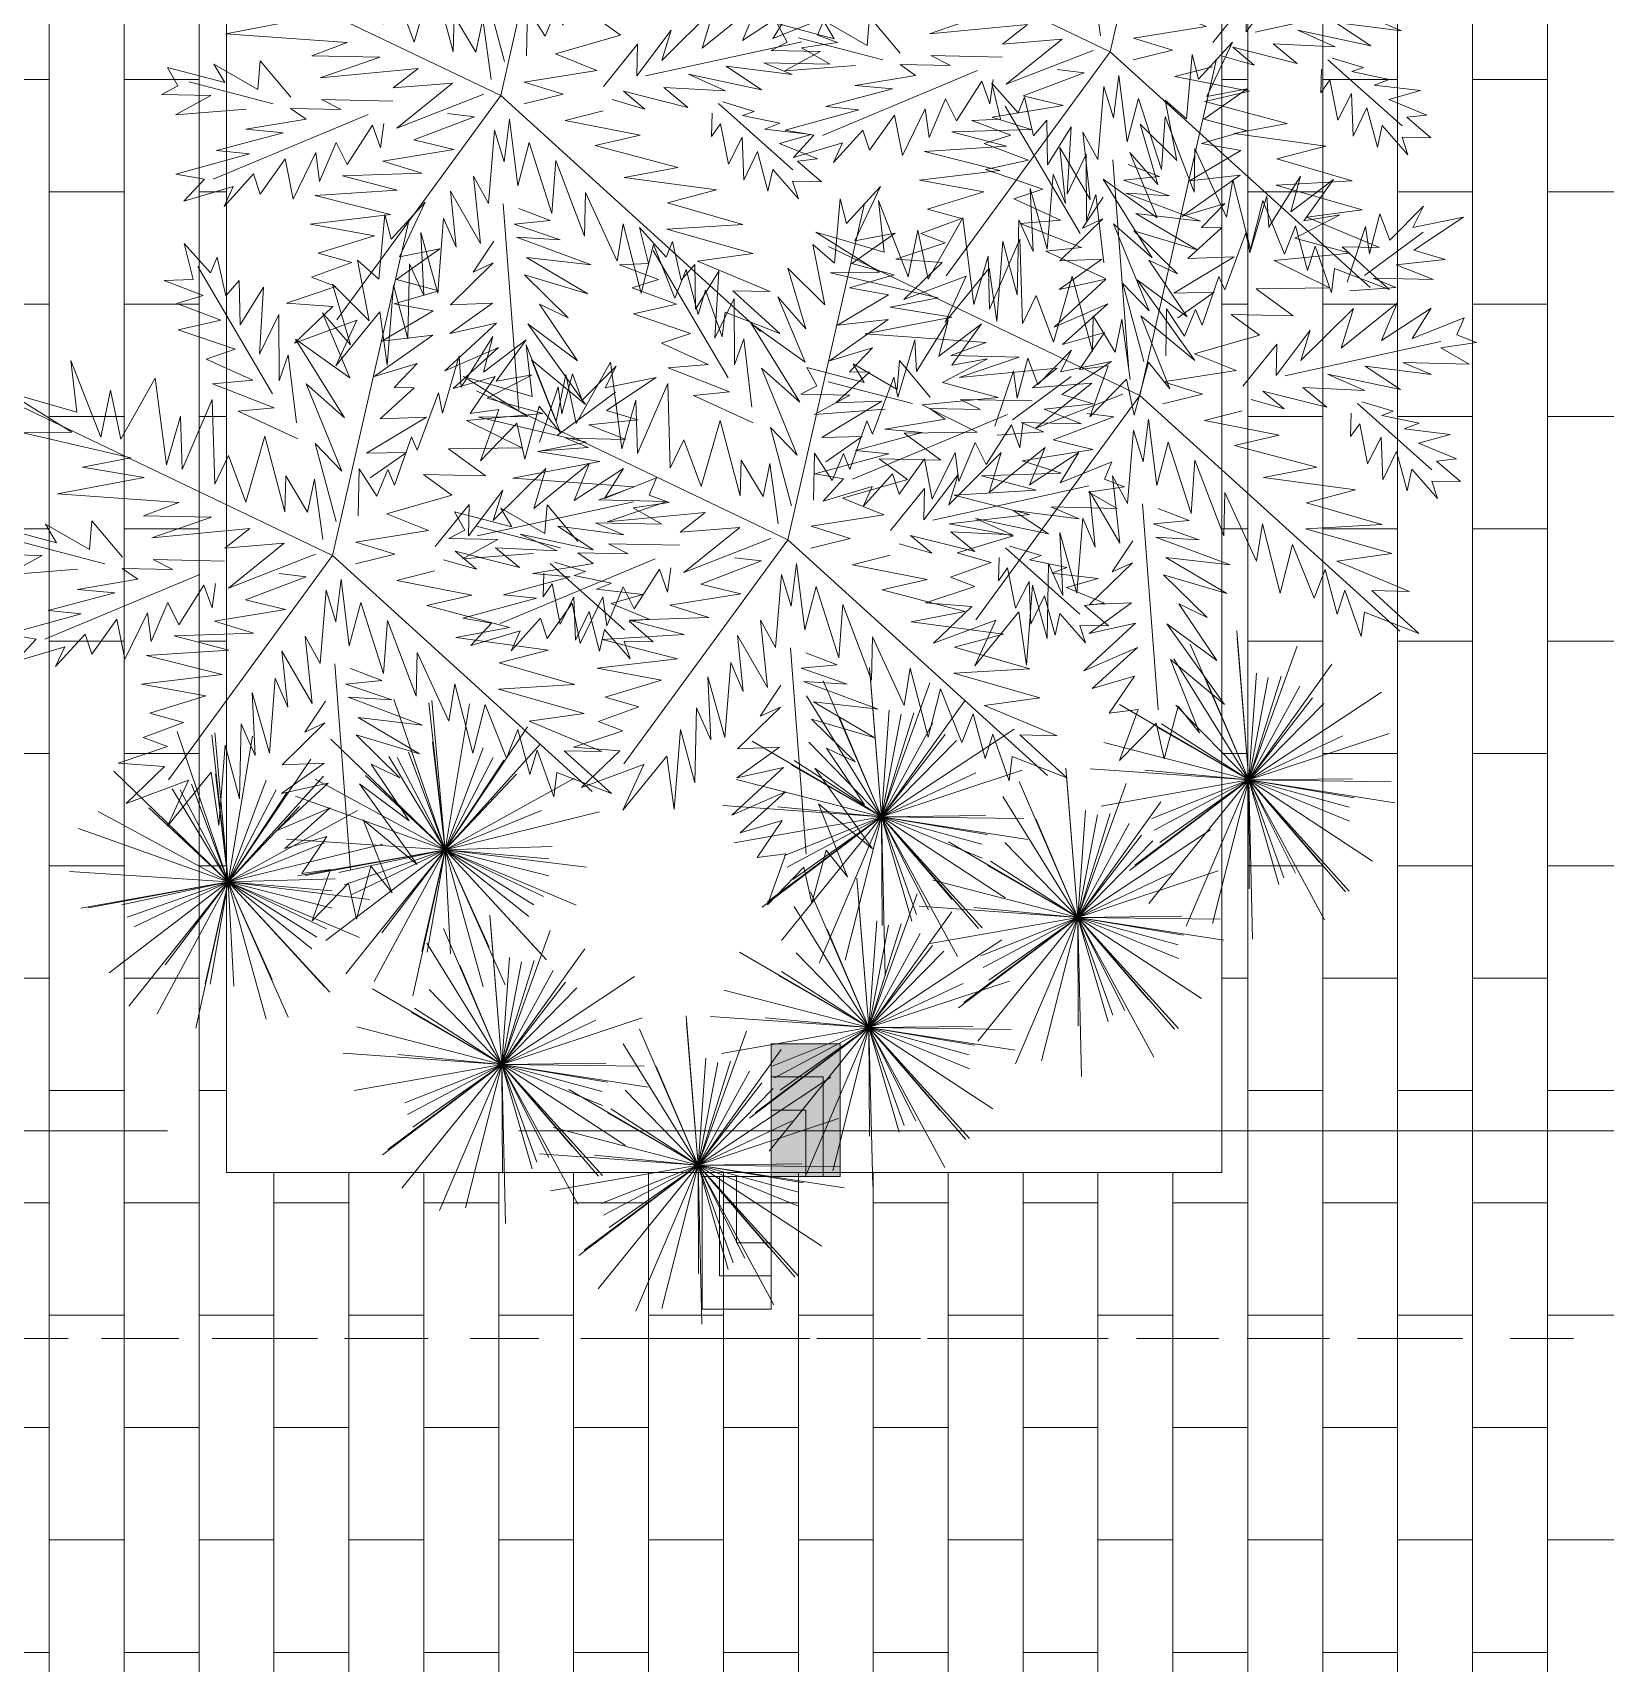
# Model space of a CAD drawing. Header units: metres. Extents: x -8.2 to 55.7, y -13.8 to 30.8.
# Drawn here: x 15.11 to 17.954, y 17.252 to 20.201 of the extents above; entities that cross this region are included whole.
import ezdxf
from ezdxf.enums import TextEntityAlignment as Align

# ---------------------------------------------------------------- set-up
doc = ezdxf.new("R2010")
doc.units = ezdxf.units.M
doc.header["$LTSCALE"] = 0.001
doc.linetypes.add('CENTER', pattern=[50.8, 31.75, -6.35, 6.35, -6.35])
doc.linetypes.add('DIVIDEX2', pattern=[63.5, 25.4, -12.7, 0, -12.7, 0, -12.7])
doc.layers.get('0').update_dxf_attribs({"lineweight": 13, "true_color": 0x000000})
for name, color, linetype, lineweight, true_color in [('JACH-Anotaciones-Cambios deNivelPiso', 7, 'Continuous', 13, 0x000000), ('JACH-Anotaciones-Cambios deNivelPiso @ 0.05', 7, 'Continuous', 13, 0x000000), ('JACH-Anotaciones-Cambios deNivelPiso @ 0.075', 7, 'Continuous', 13, 0x000000), ('JACH-Anotaciones-Cambios deNivelPiso @ 0.1', 7, 'Continuous', 13, 0x000000), ('Jach-Anotaciones-Hatch-Lum50%', 9, 'Continuous', 13, 0x808080), ('JACH-Anotaciones-Lineas-CORTE', 7, 'DIVIDEX2', 18, 0x000000), ('JACH-Anotaciones-Lineas-CORTE @ 0.05', 7, 'DIVIDEX2', 18, 0x000000), ('JACH-Anotaciones-Lineas-CORTE @ 0.075', 7, 'DIVIDEX2', 18, 0x000000), ('JACH-Anotaciones-Lineas-EJES', 7, 'CENTER', 18, 0x666666), ('JACH-Arq-Lineas-Piso', 7, 'Continuous', 13, 0x404040), ('JACH-ArqPaisaje-Vegetación', 9, 'Continuous', 13, 0x808080)]:
    doc.layers.add(name, color=color, linetype=linetype, lineweight=lineweight, true_color=true_color)
doc.styles.add('01c-Arial-JACH(3mm)', font='arial.ttf', dxfattribs={"height": 3})

# ---------------------------------------------------------------- blocks, each defined once
blk = doc.blocks.new('Plantas')
for p, q in [((0.9919, 2.104), (1.0836, 2.3766)), ((0.9919, 2.104), (1.0141, 2.374)), ((0.9919, 2.104), (1.0113, 2.3607)), ((0.9919, 2.104), (0.8208, 2.3352)), ((0.9919, 2.104), (0.8884, 2.3544)), ((0.9919, 2.104), (1.1546, 2.3412)), ((0.9919, 2.104), (0.7941, 2.2891)), ((0.9919, 2.104), (0.9567, 2.2893)), ((0.9919, 2.104), (0.9768, 2.2969)), ((0.9919, 2.104), (1.0013, 2.3003)), ((0.9919, 2.104), (1.1754, 2.2985)), ((0.9919, 2.104), (0.876, 2.2529)), ((0.9919, 2.104), (1.2382, 2.2526)), ((0.9919, 2.104), (0.751, 2.228)), ((0.9919, 2.104), (0.8212, 2.1827)), ((0.9919, 2.104), (0.8247, 2.1915)), ((0.9919, 2.104), (1.1583, 2.2087)), ((0.9919, 2.104), (1.1805, 2.1593)), ((0.9919, 2.104), (0.8072, 2.1426)), ((0.9919, 2.104), (1.1752, 2.1454)), ((0.9919, 2.104), (1.2788, 2.1238)), ((0.9919, 2.104), (0.7278, 2.0614)), ((0.9919, 2.104), (0.7345, 2.1009)), ((0.9919, 2.104), (0.7523, 1.9775)), ((0.9919, 2.104), (0.7642, 1.9838)), ((0.9919, 2.104), (0.801, 2.0722)), ((0.9919, 2.104), (0.8343, 1.9004)), ((0.9919, 2.104), (0.8365, 1.9886)), ((0.9919, 2.104), (0.8545, 1.9746)), ((0.9919, 2.104), (0.8648, 1.9539)), ((0.9919, 2.104), (0.8959, 1.8651)), ((0.9919, 2.104), (0.8982, 1.9346)), ((0.9919, 2.104), (0.9283, 1.9271)), ((0.9919, 2.104), (0.948, 1.9155)), ((0.9919, 2.104), (0.9867, 1.8164)), ((0.9919, 2.104), (1.1796, 2.1229)), ((0.9919, 2.104), (1.0909, 1.9443)), ((0.9919, 2.104), (1.0572, 1.8446)), ((0.9919, 2.104), (1.1213, 1.9601)), ((0.9919, 2.104), (1.1328, 1.8886)), ((0.9919, 2.104), (1.016, 1.9176)), ((0.9919, 2.104), (1.2565, 2.0648)), ((0.9919, 2.104), (1.1308, 1.9774)), ((0.9919, 2.104), (1.2358, 1.994)), ((0.9919, 2.104), (1.1524, 1.9905)), ((0.9919, 2.104), (1.1684, 1.903)), ((0.9919, 2.104), (1.1865, 2.0762)), ((0.9919, 2.104), (1.2589, 2.0584)), ((0.5464, 1.7099), (0.6394, 1.9822)), ((0.5464, 1.7099), (0.5692, 1.9799)), ((0.948, 1.7098), (1.0397, 1.9824)), ((0.948, 1.7098), (0.9702, 1.9798)), ((0.5464, 1.7099), (0.4435, 1.9605)), ((0.5464, 1.7099), (0.4502, 1.9487)), ((0.948, 1.7098), (0.8446, 1.9602)), ((0.948, 1.7098), (0.9674, 1.9665)), ((0.948, 1.7098), (1.1107, 1.947)), ((0.5464, 1.7099), (0.3764, 1.942)), ((0.5464, 1.7099), (0.6789, 1.9463)), ((0.948, 1.7098), (0.777, 1.9411)), ((0.5464, 1.7099), (0.478, 1.8943)), ((0.5464, 1.7099), (0.5023, 1.8984)), ((0.5464, 1.7099), (0.5238, 1.8973)), ((0.5464, 1.7099), (0.7384, 1.9012)), ((0.948, 1.7098), (0.7502, 1.8949)), ((0.948, 1.7098), (0.9128, 1.8952)), ((0.948, 1.7098), (0.933, 1.9027)), ((0.948, 1.7098), (0.9574, 1.9061)), ((0.948, 1.7098), (1.1316, 1.9043)), ((0.5464, 1.7099), (0.3195, 1.8867)), ((0.5464, 1.7099), (0.6118, 1.887)), ((0.948, 1.7098), (0.8321, 1.8587)), ((0.948, 1.7098), (1.1943, 1.8584)), ((0.5464, 1.7099), (0.3125, 1.8398)), ((0.5464, 1.7099), (0.6792, 1.844)), ((0.5464, 1.7099), (0.6852, 1.8367)), ((0.948, 1.7098), (0.7072, 1.8339)), ((0.5464, 1.7099), (0.7108, 1.8027)), ((0.948, 1.7098), (1.1144, 1.8145)), ((0.5464, 1.7099), (0.2667, 1.777)), ((0.5464, 1.7099), (0.7927, 1.785)), ((0.948, 1.7098), (0.7774, 1.7885)), ((0.948, 1.7098), (0.7809, 1.7974)), ((0.5464, 1.7099), (0.3561, 1.7593)), ((0.5464, 1.7099), (0.811, 1.7494)), ((0.948, 1.7098), (0.7633, 1.7484)), ((0.948, 1.7098), (1.1367, 1.7651)), ((0.948, 1.7098), (1.1313, 1.7512)), ((0.5464, 1.7099), (0.738, 1.7375)), ((0.948, 1.7098), (1.235, 1.7296)), ((0.948, 1.7098), (1.1357, 1.7287)), ((0.5464, 1.7099), (0.2669, 1.6419)), ((0.2797, 1.4134), (0.3727, 1.6856)), ((0.2797, 1.4134), (0.3025, 1.6833)), ((0.5464, 1.7099), (0.3057, 1.5856)), ((0.5464, 1.7099), (0.3061, 1.5925)), ((0.5464, 1.7099), (0.3473, 1.5313)), ((0.5464, 1.7099), (0.3499, 1.7055)), ((0.5464, 1.7099), (0.3592, 1.6939)), ((0.5464, 1.7099), (0.3618, 1.6711)), ((0.5464, 1.7099), (0.3693, 1.6245)), ((0.5464, 1.7099), (0.4278, 1.5532)), ((0.5464, 1.7099), (0.4391, 1.4649)), ((0.5464, 1.7099), (0.4524, 1.5472)), ((0.5464, 1.7099), (0.4667, 1.5336)), ((0.5464, 1.7099), (0.4773, 1.462)), ((0.5464, 1.7099), (0.5004, 1.5277)), ((0.5464, 1.7099), (0.7129, 1.6054)), ((0.5464, 1.7099), (0.7998, 1.6644)), ((0.5464, 1.7099), (0.7295, 1.6471)), ((0.5464, 1.7099), (0.7165, 1.6283)), ((0.5464, 1.7099), (0.8131, 1.662)), ((0.5464, 1.7099), (0.5799, 1.525)), ((0.5464, 1.7099), (0.5627, 1.4429)), ((0.5464, 1.7099), (0.6385, 1.4374)), ((0.5464, 1.7099), (0.6606, 1.5607)), ((0.5464, 1.7099), (0.7582, 1.5636)), ((0.5464, 1.7099), (0.7102, 1.5114)), ((0.5464, 1.7099), (0.687, 1.5769)), ((0.5464, 1.7099), (0.6454, 1.5436)), ((0.948, 1.7098), (0.6839, 1.6672)), ((0.948, 1.7098), (0.6906, 1.7067)), ((0.948, 1.7098), (0.7084, 1.5833)), ((0.948, 1.7098), (0.7203, 1.5896)), ((0.948, 1.7098), (0.7571, 1.678)), ((0.948, 1.7098), (0.7905, 1.5062)), ((0.948, 1.7098), (0.7926, 1.5944)), ((0.948, 1.7098), (0.8106, 1.5804)), ((0.948, 1.7098), (0.821, 1.5597)), ((0.948, 1.7098), (0.852, 1.4709)), ((0.948, 1.7098), (0.8543, 1.5404)), ((0.948, 1.7098), (0.8844, 1.5329)), ((0.948, 1.7098), (0.9041, 1.5213)), ((0.948, 1.7098), (0.9428, 1.4222)), ((0.948, 1.7098), (1.2126, 1.6706)), ((0.948, 1.7098), (1.0869, 1.5832)), ((0.948, 1.7098), (1.0471, 1.5501)), ((0.948, 1.7098), (1.1919, 1.5998)), ((0.948, 1.7098), (1.0134, 1.4504)), ((0.948, 1.7098), (1.1085, 1.5963)), ((0.948, 1.7098), (1.0774, 1.5659)), ((0.948, 1.7098), (1.089, 1.4944)), ((0.948, 1.7098), (0.9721, 1.5234)), ((0.948, 1.7098), (1.1245, 1.5088)), ((0.948, 1.7098), (1.1426, 1.682)), ((0.948, 1.7098), (1.215, 1.6642)), ((0.2797, 1.4134), (0.1768, 1.6639)), ((0.2797, 1.4134), (0.1835, 1.6521)), ((0.2797, 1.4134), (0.1097, 1.6454)), ((0.2797, 1.4134), (0.4122, 1.6497)), ((0.2797, 1.4134), (0.2113, 1.5977)), ((0.2797, 1.4134), (0.2356, 1.6018)), ((0.2797, 1.4134), (0.2571, 1.6007)), ((0.2797, 1.4134), (0.4717, 1.6046)), ((0.2797, 1.4134), (0.0528, 1.5901)), ((0.2797, 1.4134), (0.3451, 1.5904)), ((0.2797, 1.4134), (0.0459, 1.5432)), ((0.2797, 1.4134), (0.4125, 1.5474)), ((0.2797, 1.4134), (0.4185, 1.5401)), ((0.2797, 1.4134), (0.4441, 1.5061)), ((0.2797, 1.4134), (0, 1.4804)), ((0.2797, 1.4134), (0.526, 1.4884)), ((0.2797, 1.4134), (0.0894, 1.4627)), ((0.2797, 1.4134), (0.5443, 1.4528)), ((0.2797, 1.4134), (0.4713, 1.4409)), ((0.2797, 1.4134), (0.0002, 1.3453)), ((0.2797, 1.4134), (0.0391, 1.289)), ((0.2797, 1.4134), (0.0394, 1.2959)), ((0.2797, 1.4134), (0.0806, 1.2347)), ((0.2797, 1.4134), (0.0832, 1.4089)), ((0.2797, 1.4134), (0.0925, 1.3973)), ((0.2797, 1.4134), (0.0951, 1.3745)), ((0.2797, 1.4134), (0.1027, 1.3279)), ((0.2797, 1.4134), (0.1611, 1.2566)), ((0.2797, 1.4134), (0.1724, 1.1683)), ((0.2797, 1.4134), (0.1857, 1.2506)), ((0.2797, 1.4134), (0.2, 1.237)), ((0.2797, 1.4134), (0.2107, 1.1654)), ((0.2797, 1.4134), (0.2337, 1.2311)), ((0.2797, 1.4134), (0.5464, 1.3654)), ((0.2797, 1.4134), (0.4628, 1.3505)), ((0.2797, 1.4134), (0.5331, 1.3678)), ((0.2797, 1.4134), (0.4915, 1.267)), ((0.2797, 1.4134), (0.4499, 1.3317)), ((0.2797, 1.4134), (0.4463, 1.3088)), ((0.2797, 1.4134), (0.3787, 1.247)), ((0.2797, 1.4134), (0.4203, 1.2803)), ((0.2797, 1.4134), (0.4435, 1.2148)), ((0.2797, 1.4134), (0.3939, 1.2641)), ((0.2797, 1.4134), (0.3718, 1.1408)), ((0.2797, 1.4134), (0.296, 1.1463)), ((0.2797, 1.4134), (0.3133, 1.2284)), ((0.441, 1.051), (0.338, 1.3016)), ((0.441, 1.051), (0.5339, 1.3232)), ((0.441, 1.051), (0.4637, 1.3209)), ((0.441, 1.051), (0.2709, 1.283)), ((0.441, 1.051), (0.3447, 1.2897)), ((0.441, 1.051), (0.5734, 1.2873)), ((0.441, 1.051), (0.3969, 1.2394)), ((0.441, 1.051), (0.6329, 1.2422)), ((0.441, 1.051), (0.214, 1.2278)), ((0.441, 1.051), (0.3725, 1.2353)), ((0.441, 1.051), (0.4184, 1.2383)), ((0.441, 1.051), (0.5063, 1.228)), ((0.441, 1.051), (0.2071, 1.1808)), ((0.441, 1.051), (0.5737, 1.1851)), ((0.8037, 0.9315), (0.7008, 1.1821)), ((0.8037, 0.9315), (0.8967, 1.2037)), ((0.8037, 0.9315), (0.8265, 1.2015)), ((0.441, 1.051), (0.5797, 1.1777)), ((0.8037, 0.9315), (0.6337, 1.1635)), ((0.8037, 0.9315), (0.7075, 1.1703)), ((0.8037, 0.9315), (0.9362, 1.1678)), ((0.441, 1.051), (0.6053, 1.1437)), ((0.441, 1.051), (0.6872, 1.1261)), ((0.8037, 0.9315), (0.9957, 1.1227)), ((0.441, 1.051), (0.1612, 1.118)), ((0.441, 1.051), (0.2507, 1.1004)), ((0.8037, 0.9315), (0.5768, 1.1083)), ((0.8037, 0.9315), (0.7353, 1.1158)), ((0.8037, 0.9315), (0.7596, 1.12)), ((0.8037, 0.9315), (0.7811, 1.1188)), ((0.8037, 0.9315), (0.8691, 1.1085)), ((0.441, 1.051), (0.7055, 1.0904)), ((0.441, 1.051), (0.6325, 1.0785)), ((0.8037, 0.9315), (0.9365, 1.0656)), ((0.441, 1.051), (0.1615, 0.983)), ((0.441, 1.051), (0.2003, 0.9266)), ((0.441, 1.051), (0.2006, 0.9335)), ((0.441, 1.051), (0.2418, 0.8723)), ((0.441, 1.051), (0.2444, 1.0465)), ((0.441, 1.051), (0.2537, 1.0349)), ((0.441, 1.051), (0.2563, 1.0121)), ((0.441, 1.051), (0.2639, 0.9656)), ((0.441, 1.051), (0.3224, 0.8942)), ((0.441, 1.051), (0.3336, 0.8059)), ((0.441, 1.051), (0.3469, 0.8883)), ((0.441, 1.051), (0.3612, 0.8746)), ((0.441, 1.051), (0.3719, 0.803)), ((0.441, 1.051), (0.3949, 0.8688)), ((0.441, 1.051), (0.6048, 0.8524)), ((0.441, 1.051), (0.5399, 0.8846)), ((0.441, 1.051), (0.5816, 0.918)), ((0.441, 1.051), (0.6528, 0.9047)), ((0.441, 1.051), (0.5552, 0.9017)), ((0.441, 1.051), (0.7076, 1.003)), ((0.441, 1.051), (0.6111, 0.9693)), ((0.441, 1.051), (0.624, 0.9881)), ((0.441, 1.051), (0.6943, 1.0054)), ((0.441, 1.051), (0.533, 0.7784)), ((0.441, 1.051), (0.6075, 0.9465)), ((0.441, 1.051), (0.4573, 0.784)), ((0.441, 1.051), (0.4745, 0.8661)), ((0.8037, 0.9315), (0.5698, 1.0613)), ((0.8037, 0.9315), (0.9425, 1.0583)), ((0.8037, 0.9315), (0.9681, 1.0243)), ((0.8037, 0.9315), (1.05, 1.0066)), ((0.8037, 0.9315), (0.524, 0.9985)), ((0.8037, 0.9315), (0.6134, 0.9809)), ((0.8037, 0.9315), (1.0683, 0.971)), ((0.8037, 0.9315), (0.9953, 0.9591)), ((0.8037, 0.9315), (0.5242, 0.8635)), ((0.8037, 0.9315), (0.563, 0.8071)), ((0.8037, 0.9315), (0.5634, 0.814)), ((0.8037, 0.9315), (0.6046, 0.7529)), ((0.8037, 0.9315), (0.6072, 0.927)), ((0.8037, 0.9315), (0.6165, 0.9155)), ((0.8037, 0.9315), (0.6191, 0.8927)), ((0.8037, 0.9315), (0.6267, 0.8461)), ((0.8037, 0.9315), (0.6851, 0.7747)), ((0.8037, 0.9315), (0.6964, 0.6865)), ((0.8037, 0.9315), (0.7097, 0.7688)), ((0.8037, 0.9315), (0.724, 0.7552)), ((0.8037, 0.9315), (0.7347, 0.6835)), ((0.8037, 0.9315), (0.7577, 0.7493)), ((0.8037, 0.9315), (0.9675, 0.7329)), ((0.8037, 0.9315), (0.9027, 0.7652)), ((0.8037, 0.9315), (0.9443, 0.7985)), ((0.8037, 0.9315), (1.0155, 0.7852)), ((0.8037, 0.9315), (0.9179, 0.7822)), ((0.8037, 0.9315), (1.0704, 0.8836)), ((0.8037, 0.9315), (0.9739, 0.8498)), ((0.8037, 0.9315), (0.9868, 0.8686)), ((0.8037, 0.9315), (1.0571, 0.886)), ((0.8037, 0.9315), (0.8958, 0.659)), ((0.8037, 0.9315), (0.9703, 0.827)), ((0.8037, 0.9315), (0.82, 0.6645)), ((0.8037, 0.9315), (0.8373, 0.7466)), ((0.5371, 0.6349), (0.4341, 0.8855)), ((0.5371, 0.6349), (0.63, 0.9071)), ((0.5371, 0.6349), (0.5598, 0.9049)), ((0.5371, 0.6349), (0.367, 0.8669)), ((0.5371, 0.6349), (0.4408, 0.8737)), ((0.5371, 0.6349), (0.6695, 0.8713)), ((0.5371, 0.6349), (0.729, 0.8261)), ((0.5371, 0.6349), (0.3101, 0.8117)), ((0.5371, 0.6349), (0.4686, 0.8192)), ((0.5371, 0.6349), (0.4929, 0.8234)), ((0.5371, 0.6349), (0.5144, 0.8222)), ((0.5371, 0.6349), (0.6024, 0.8119)), ((0.5371, 0.6349), (0.6698, 0.769)), ((0.5371, 0.6349), (0.3032, 0.7647)), ((0.5371, 0.6349), (0.6758, 0.7617)), ((0.5371, 0.6349), (0.7014, 0.7277)), ((0.5371, 0.6349), (0.7833, 0.71)), ((0.5371, 0.6349), (0.2573, 0.7019)), ((0.5371, 0.6349), (0.3468, 0.6843)), ((0.5371, 0.6349), (0.8016, 0.6744)), ((0.5371, 0.6349), (0.7286, 0.6625)), ((0.5371, 0.6349), (0.2575, 0.5669)), ((0.5371, 0.6349), (0.2964, 0.5105)), ((0.5371, 0.6349), (0.2967, 0.5174)), ((0.5371, 0.6349), (0.3379, 0.4563)), ((0.5371, 0.6349), (0.3405, 0.6304)), ((0.5371, 0.6349), (0.3498, 0.6189)), ((0.5371, 0.6349), (0.3524, 0.5961)), ((0.5371, 0.6349), (0.36, 0.5495)), ((0.5371, 0.6349), (0.4184, 0.4781)), ((0.5371, 0.6349), (0.4297, 0.3899)), ((0.5371, 0.6349), (0.443, 0.4722)), ((0.5371, 0.6349), (0.4573, 0.4586)), ((0.5371, 0.6349), (0.468, 0.3869)), ((0.5371, 0.6349), (0.491, 0.4527)), ((0.5371, 0.6349), (0.7009, 0.4363)), ((0.5371, 0.6349), (0.636, 0.4686)), ((0.5371, 0.6349), (0.6776, 0.5019)), ((0.5371, 0.6349), (0.7489, 0.4886)), ((0.5371, 0.6349), (0.6512, 0.4856)), ((0.5371, 0.6349), (0.8037, 0.587)), ((0.5371, 0.6349), (0.7072, 0.5533)), ((0.5371, 0.6349), (0.7201, 0.572)), ((0.5371, 0.6349), (0.7904, 0.5894)), ((0.5371, 0.6349), (0.6291, 0.3624)), ((0.5371, 0.6349), (0.7036, 0.5304)), ((0.5371, 0.6349), (0.5533, 0.3679)), ((0.5371, 0.6349), (0.5706, 0.45)), ((0.6983, 0.2725), (0.7912, 0.5448)), ((0.6983, 0.2725), (0.721, 0.5425)), ((0.6983, 0.2725), (0.5283, 0.5046)), ((0.6983, 0.2725), (0.5953, 0.5231)), ((0.6983, 0.2725), (0.6021, 0.5113)), ((0.6983, 0.2725), (0.8307, 0.5089)), ((0.6983, 0.2725), (0.4714, 0.4493)), ((0.6983, 0.2725), (0.6298, 0.4568)), ((0.6983, 0.2725), (0.6542, 0.461)), ((0.6983, 0.2725), (0.6757, 0.4599)), ((0.6983, 0.2725), (0.8902, 0.4637)), ((0.6983, 0.2725), (0.7636, 0.4495)), ((0.6983, 0.2725), (0.4644, 0.4023)), ((0.6983, 0.2725), (0.831, 0.4066)), ((0.6983, 0.2725), (0.837, 0.3993)), ((0.6983, 0.2725), (0.8626, 0.3653)), ((0.6983, 0.2725), (0.4185, 0.3395)), ((0.6983, 0.2725), (0.9445, 0.3476)), ((0.6983, 0.2725), (0.508, 0.3219)), ((0.6983, 0.2725), (0.9629, 0.312)), ((0.6983, 0.2725), (0.8899, 0.3001)), ((0.6983, 0.2725), (0.4188, 0.2045)), ((0.6983, 0.2725), (0.4576, 0.1482)), ((0.6983, 0.2725), (0.458, 0.155)), ((0.6983, 0.2725), (0.4992, 0.0939)), ((0.6983, 0.2725), (0.5017, 0.2681)), ((0.6983, 0.2725), (0.511, 0.2565)), ((0.6983, 0.2725), (0.5136, 0.2337)), ((0.6983, 0.2725), (0.5212, 0.1871)), ((0.6983, 0.2725), (0.5797, 0.1157)), ((0.6983, 0.2725), (0.5909, 0.0275)), ((0.6983, 0.2725), (0.6043, 0.1098)), ((0.6983, 0.2725), (0.6185, 0.0962)), ((0.6983, 0.2725), (0.6292, 0.0245)), ((0.6983, 0.2725), (0.6523, 0.0903)), ((0.6983, 0.2725), (0.8621, 0.0739)), ((0.6983, 0.2725), (0.7972, 0.1062)), ((0.6983, 0.2725), (0.8389, 0.1395)), ((0.6983, 0.2725), (0.9101, 0.1262)), ((0.6983, 0.2725), (0.8125, 0.1233)), ((0.6983, 0.2725), (0.7146, 0.0055)), ((0.6983, 0.2725), (0.8684, 0.1909)), ((0.6983, 0.2725), (0.9649, 0.2246)), ((0.6983, 0.2725), (0.8813, 0.2096)), ((0.6983, 0.2725), (0.9516, 0.227)), ((0.6983, 0.2725), (0.7318, 0.0876)), ((0.6983, 0.2725), (0.7903, 0)), ((0.6983, 0.2725), (0.8648, 0.168))]:
    blk.add_line(p, q)
blk = doc.blocks.new('A$C6CAA186E')
at = {"color": 0}
for p, q in [((0.5885, 1.7324), (0.6502, 1.6011)), ((0.6703, 1.6436), (0.5885, 1.7324)), ((0.8121, 0.8804), (0.6272, 1.6911)), ((0.6859, 1.7029), (0.6703, 1.6436)), ((0.6997, 1.5475), (0.6859, 1.7029)), ((0.553, 1.6201), (0.6577, 1.5466)), ((0.6502, 1.6011), (0.553, 1.6201)), ((1.1056, 1.5624), (1.1693, 1.6332)), ((1.1693, 1.6332), (1.148, 1.5465)), ((0.7514, 1.5928), (0.6997, 1.5475)), ((0.7229, 1.4469), (0.7514, 1.5928)), ((0.9561, 1.2709), (1.1368, 1.5778)), ((1.0689, 1.5069), (1.09, 1.6)), ((1.09, 1.6), (1.1056, 1.5624)), ((0.6577, 1.5466), (0.5552, 1.5191)), ((0.8115, 1.5351), (0.7229, 1.4469)), ((0.7684, 1.389), (0.8115, 1.5351)), ((1.0346, 1.4368), (1.0365, 1.5441)), ((1.0365, 1.5441), (1.0689, 1.5069)), ((1.2175, 1.5438), (1.1235, 1.5081)), ((1.148, 1.5465), (1.2175, 1.5438)), ((0.5552, 1.5191), (0.6631, 1.4878)), ((0.9877, 1.3663), (0.9779, 1.5281)), ((0.9779, 1.5281), (1.0346, 1.4368)), ((1.1235, 1.5081), (1.1871, 1.4884)), ((0.6631, 1.4878), (0.5688, 1.471)), ((0.5688, 1.471), (0.6924, 1.3979)), ((0.8362, 1.4662), (0.7684, 1.389)), ((0.7701, 1.3091), (0.8362, 1.4662)), ((0.9407, 1.3022), (0.9415, 1.4621)), ((0.9415, 1.4621), (0.9877, 1.3663)), ((1.1871, 1.4884), (1.0806, 1.4483)), ((1.1842, 1.4252), (1.0464, 1.3781)), ((1.0806, 1.4483), (1.1842, 1.4252)), ((0.3451, 1.401), (0.4167, 1.3015)), ((0.4478, 1.3232), (0.3451, 1.401)), ((0.5012, 1.2865), (0.4249, 1.409)), ((0.4249, 1.409), (0.4478, 1.3232)), ((0.5701, 1.4121), (0.7111, 1.312)), ((0.6924, 1.3979), (0.5701, 1.4121)), ((0.9006, 1.4023), (0.7701, 1.3091)), ((0.7826, 1.2125), (0.9006, 1.4023)), ((1.0464, 1.3781), (1.1163, 1.3543)), ((0.1277, 1.3374), (0.2094, 1.255)), ((0.154, 1.2854), (0.1277, 1.3374)), ((0.5059, 1.3623), (0.5012, 1.2865)), ((0.5467, 1.2243), (0.5059, 1.3623)), ((0.6073, 1.3435), (0.6632, 1.2857)), ((0.7111, 1.312), (0.6073, 1.3435)), ((0.8986, 1.2003), (0.9183, 1.3648)), ((0.9183, 1.3648), (0.9407, 1.3022)), ((1.1163, 1.3543), (1.0038, 1.3035)), ((1.4425, 1.3508), (1.3707, 1.1662)), ((1.4284, 1.2263), (1.4425, 1.3508)), ((0.0314, 1.3101), (0.154, 1.2854)), ((0.151, 1.2306), (0.0314, 1.3101)), ((0.2094, 1.255), (0.2333, 1.3187)), ((0.2333, 1.3187), (0.2585, 1.2224)), ((0.3301, 1.3165), (0.4386, 1.2599)), ((0.4167, 1.3015), (0.3301, 1.3165)), ((1.0038, 1.3035), (1.1007, 1.2951)), ((1.2393, 1.3086), (1.2122, 1.0996)), ((1.3224, 1.1609), (1.2393, 1.3086)), ((0.2701, 1.17), (0.129, 1.2743)), ((0.2585, 1.2224), (0.2676, 1.2878)), ((0.2676, 1.2878), (0.3125, 1.1541)), ((0.4386, 1.2599), (0.3047, 1.2234)), ((0.5562, 1.2729), (0.5467, 1.2243)), ((0.6075, 1.1351), (0.5562, 1.2729)), ((0.6632, 1.2857), (0.6149, 1.2847)), ((0.6149, 1.2847), (0.6964, 1.2107)), ((0.8756, 1.2945), (0.7826, 1.2125)), ((0.7896, 1.0843), (0.8756, 1.2945)), ((1.1007, 1.2951), (0.9526, 1.2372)), ((1.3473, 1.2793), (1.3224, 1.1609)), ((1.3707, 1.1662), (1.3473, 1.2793)), ((1.5936, 1.274), (1.4284, 1.2263)), ((1.4399, 1.1782), (1.5936, 1.274)), ((0.0757, 1.208), (0.151, 1.2306)), ((0.3047, 1.2234), (0.4882, 1.2062)), ((0.8121, 0.8804), (1.5628, 1.2397)), ((1.039, 1.2285), (0.8952, 1.1623)), ((0.9526, 1.2372), (1.039, 1.2285)), ((1.1015, 1.2572), (1.0954, 1.053)), ((1.1746, 1.0883), (1.1015, 1.2572)), ((0.1938, 1.1958), (0.0757, 1.208)), ((0.1041, 1.1602), (0.1938, 1.1958)), ((0.4882, 1.2062), (0.3549, 1.1403)), ((0.5848, 1.2146), (0.7298, 1.1272)), ((0.6964, 1.2107), (0.5848, 1.2146)), ((1.1782, 1.2168), (1.1746, 1.0883)), ((1.2122, 1.0996), (1.1782, 1.2168)), ((0.2492, 1.1633), (0.1041, 1.1602)), ((0.195, 1.1411), (0.2492, 1.1633)), ((0.3067, 1.1329), (0.195, 1.1411)), ((0.6216, 1.167), (0.6075, 1.1351)), ((0.662, 1.05), (0.6216, 1.167)), ((0.8534, 1.1509), (0.7896, 1.0843)), ((0.8027, 0.9625), (0.8534, 1.1509)), ((0.9751, 1.1682), (0.9264, 0.9862)), ((1.0206, 1.0093), (0.9751, 1.1682)), ((1.2981, 1.1162), (1.5578, 1.1765)), ((1.5578, 1.1765), (1.4399, 1.1782)), ((0.1916, 1.1031), (0.2293, 1.0134)), ((0.3265, 0.9945), (0.1916, 1.1031)), ((0.3549, 1.1403), (0.5317, 1.1377)), ((0.5317, 1.1377), (0.4426, 1.0727)), ((0.7298, 1.1272), (0.6329, 1.1294)), ((0.6329, 1.1294), (0.7205, 1.0681)), ((1.0624, 1.1217), (1.0206, 1.0093)), ((1.0954, 1.053), (1.0624, 1.1217)), ((1.4144, 1.0934), (1.2981, 1.1162)), ((0.0303, 1.0681), (0.048, 1.0264)), ((0.1555, 1.0182), (0.0303, 1.0681)), ((0.2293, 1.0134), (0.1098, 1.0909)), ((0.1098, 1.0909), (0.1555, 1.0182)), ((0.2971, 1.0906), (0.3265, 0.9945)), ((0.4239, 0.965), (0.2971, 1.0906)), ((0.4426, 1.0727), (0.592, 1.0759)), ((0.592, 1.0759), (0.5236, 1.026)), ((0.678, 1.0882), (0.662, 1.05)), ((0.7046, 1.0236), (0.678, 1.0882)), ((0.7474, 1.0897), (0.7046, 1.0236)), ((0.7498, 0.9761), (0.7474, 1.0897)), ((0.8552, 1.0647), (0.8352, 0.919)), ((0.8717, 0.9851), (0.8552, 1.0647)), ((0.9245, 1.0725), (0.8717, 0.9851)), ((0.9264, 0.9862), (0.9245, 1.0725)), ((1.2655, 1.0692), (1.4144, 1.0934)), ((1.4747, 1.0295), (1.2655, 1.0692)), ((0.048, 1.0264), (0, 1.0085)), ((0.4836, 0.9284), (0.4013, 1.0382)), ((0.4013, 1.0382), (0.4239, 0.965)), ((0.5236, 1.026), (0.6803, 0.981)), ((1.1826, 1.0085), (1.4747, 1.0295)), ((0, 1.0085), (0.0866, 0.9957)), ((0.0866, 0.9957), (0.0179, 0.9563)), ((0.4626, 0.9279), (0.0862, 1.0104)), ((0.482, 1.0041), (0.4836, 0.9284)), ((0.5641, 0.9027), (0.482, 1.0041)), ((1.2675, 0.9767), (1.1826, 1.0085)), ((0.0179, 0.9563), (0.1778, 0.9597)), ((0.1778, 0.9597), (0.109, 0.9309)), ((0.109, 0.9309), (0.2685, 0.9511)), ((0.2685, 0.9511), (0.1834, 0.8946)), ((0.6803, 0.981), (0.5801, 0.941)), ((1.0114, 0.946), (1.2475, 0.9236)), ((1.0713, 0.8988), (1.0114, 0.946)), ((1.1034, 0.9732), (1.2675, 0.9767)), ((1.2475, 0.9236), (1.1034, 0.9732)), ((1.318, 0.8767), (1.3919, 0.9646)), ((1.3919, 0.9646), (1.3976, 0.8953)), ((1.3976, 0.8953), (1.5036, 0.9565)), ((1.5036, 0.9565), (1.4772, 0.9117)), ((1.4772, 0.9117), (1.6153, 0.9483)), ((1.6153, 0.9483), (1.591, 0.9036)), ((0.1834, 0.8946), (0.3594, 0.932)), ((0.3594, 0.932), (0.2697, 0.8922)), ((0.5801, 0.941), (0.7554, 0.9131)), ((0.7554, 0.9131), (0.6613, 0.8838)), ((0.928, 0.9105), (1.0713, 0.8988)), ((1.0629, 0.8019), (0.928, 0.9105)), ((1.3604, 0.8608), (1.5634, 0.9135)), ((0.8121, 0.8804), (0.1853, 0.3118)), ((0.2697, 0.8922), (0.419, 0.8996)), ((0.419, 0.8996), (0.3611, 0.8521)), ((0.3611, 0.8521), (0.5159, 0.8912)), ((0.5159, 0.8912), (0.4643, 0.848)), ((0.4643, 0.848), (0.5437, 0.8707)), ((0.6613, 0.8838), (0.7565, 0.8605)), ((0.8121, 0.8804), (1.2074, 0.3399)), ((0.8528, 0.8836), (1.0629, 0.8019)), ((1.072, 0.8673), (1.2445, 0.871)), ((1.2445, 0.871), (1.1966, 0.8468)), ((1.6293, 0.8834), (1.5115, 0.8809)), ((1.5115, 0.8809), (1.5967, 0.8343)), ((1.591, 0.9036), (1.6293, 0.8834)), ((0.2872, 0.8611), (0.1076, 0.7015)), ((0.2289, 0.8325), (0.1388, 0.8137)), ((0.2766, 0.865), (0.2013, 0.8424)), ((0.2013, 0.8424), (0.2289, 0.8325)), ((0.3037, 0.7814), (0.3024, 0.8382)), ((0.5654, 0.8438), (0.6563, 0.8205)), ((0.875, 0.8294), (0.9401, 0.8371)), ((1.0214, 0.7736), (0.875, 0.8294)), ((1.1316, 0.8349), (1.5053, 0.6787)), ((1.1966, 0.8468), (1.3186, 0.8494)), ((1.3186, 0.8494), (1.2812, 0.8233)), ((1.5967, 0.8343), (1.4259, 0.8475)), ((0.1749, 0.7997), (0.0637, 0.7868)), ((0.0637, 0.7868), (0.1399, 0.7653)), ((0.1388, 0.8137), (0.1749, 0.7997)), ((0.263, 0.7153), (0.2819, 0.8125)), ((0.2819, 0.8125), (0.3037, 0.7814)), ((0.6563, 0.8205), (0.4761, 0.7851)), ((0.7712, 0.6631), (0.791, 0.8234)), ((0.791, 0.8234), (0.8037, 0.7206)), ((0.8037, 0.7206), (0.8273, 0.7968)), ((0.8273, 0.7968), (0.8416, 0.6204)), ((1.1018, 0.7543), (1.0942, 0.813)), ((1.1216, 0.8094), (1.1018, 0.7543)), ((1.1826, 0.7139), (1.1216, 0.8094)), ((1.2812, 0.8233), (1.427, 0.7991)), ((1.427, 0.7991), (1.3367, 0.7909)), ((1.3367, 0.7909), (1.4975, 0.748)), ((0.1399, 0.7653), (0.0481, 0.7276)), ((0.2259, 0.6767), (0.23, 0.7799)), ((0.23, 0.7799), (0.263, 0.7153)), ((0.584, 0.7601), (0.3852, 0.7074)), ((0.4761, 0.7851), (0.584, 0.7601)), ((0.6885, 0.5961), (0.7437, 0.7677)), ((0.7437, 0.7677), (0.7712, 0.6631)), ((0.9251, 0.7505), (1.0214, 0.7736)), ((1.0961, 0.7226), (0.9251, 0.7505)), ((1.2088, 0.7671), (1.1826, 0.7139)), ((1.2487, 0.6732), (1.2088, 0.7671)), ((1.4975, 0.748), (1.4177, 0.74)), ((0.0966, 0.7223), (0.0387, 0.6727)), ((0.0481, 0.7276), (0.0966, 0.7223)), ((0.1676, 0.6502), (0.1929, 0.7454)), ((0.1929, 0.7454), (0.2259, 0.6767)), ((0.6097, 0.5418), (0.6794, 0.7242)), ((0.6794, 0.7242), (0.6885, 0.5961)), ((1.0021, 0.6932), (1.0961, 0.7226)), ((1.2577, 0.7429), (1.2487, 0.6732)), ((1.3127, 0.6304), (1.2577, 0.7429)), ((1.3317, 0.7276), (1.3127, 0.6304)), ((1.3924, 0.6426), (1.3317, 0.7276)), ((1.4177, 0.74), (1.5955, 0.6912)), ((0.0387, 0.6727), (0.1081, 0.6742)), ((0.0943, 0.6318), (0.1559, 0.7025)), ((0.1081, 0.6742), (0.0943, 0.6318)), ((0.1559, 0.7025), (0.1676, 0.6502)), ((0.5141, 0.6828), (0.2917, 0.6528)), ((0.3852, 0.7074), (0.5141, 0.6828)), ((0.8416, 0.6204), (0.878, 0.6864)), ((0.878, 0.6864), (0.8605, 0.524)), ((1.1937, 0.6868), (1.0021, 0.6932)), ((1.0618, 0.6524), (1.1937, 0.6868)), ((1.4082, 0.6914), (1.3924, 0.6426)), ((1.4793, 0.6129), (1.4082, 0.6914)), ((1.5955, 0.6912), (1.5263, 0.6792)), ((1.5263, 0.6792), (1.5759, 0.6255)), ((0.2917, 0.6528), (0.4102, 0.6217)), ((0.531, 0.4812), (0.6074, 0.6469)), ((0.6074, 0.6469), (0.6097, 0.5418)), ((0.8605, 0.524), (0.9335, 0.6497)), ((0.9335, 0.6497), (0.9196, 0.5147)), ((1.2599, 0.6398), (1.0618, 0.6524)), ((1.0778, 0.5938), (1.2599, 0.6398)), ((1.4573, 0.6609), (1.4793, 0.6129)), ((1.5759, 0.6255), (1.4573, 0.6609)), ((0.4102, 0.6217), (0.2282, 0.5694)), ((0.7682, 0.6083), (0.693, 0.5793)), ((0.8058, 0.6196), (0.768, 0.1222)), ((1.2719, 0.5706), (1.0778, 0.5938)), ((0.4115, 0.5586), (0.2045, 0.4994)), ((0.2282, 0.5694), (0.4115, 0.5586)), ((0.4737, 0.4042), (0.5165, 0.5713)), ((0.5165, 0.5713), (0.531, 0.4812)), ((0.7795, 0.5706), (0.6688, 0.5325)), ((0.693, 0.5793), (0.7795, 0.5706)), ((0.9196, 0.5147), (0.9497, 0.5848)), ((0.9497, 0.5848), (0.964, 0.4041)), ((1.1168, 0.5421), (1.2719, 0.5706)), ((0.3919, 0.3919), (0.4439, 0.5214)), ((0.4439, 0.5214), (0.4737, 0.4042)), ((0.7739, 0.539), (0.5943, 0.472)), ((0.6688, 0.5325), (0.7739, 0.539)), ((0.8788, 0.4549), (0.8288, 0.5296)), ((0.964, 0.4041), (1.0051, 0.5502)), ((1.0051, 0.5502), (0.9978, 0.3985)), ((1.2524, 0.5008), (1.1168, 0.5421)), ((0.3374, 0.4812), (0.1622, 0.4081)), ((0.2045, 0.4994), (0.3374, 0.4812)), ((0.5943, 0.472), (0.7497, 0.49)), ((0.7497, 0.49), (0.6021, 0.4027)), ((0.9331, 0.3761), (0.8299, 0.477)), ((0.8299, 0.477), (0.8788, 0.4549)), ((0.9978, 0.3985), (1.032, 0.475)), ((1.032, 0.475), (1.0358, 0.2941)), ((1.1708, 0.478), (1.2524, 0.5008)), ((1.2683, 0.4422), (1.1708, 0.478)), ((0.3359, 0.3528), (0.3652, 0.4608)), ((0.3652, 0.4608), (0.3919, 0.3919)), ((0.6021, 0.4027), (0.7548, 0.4481)), ((0.7548, 0.4481), (0.6497, 0.3448)), ((1.2099, 0.4199), (1.2683, 0.4422)), ((0.2527, 0.41), (0.1391, 0.3066)), ((0.1622, 0.4081), (0.2527, 0.41)), ((0.2782, 0.299), (0.3179, 0.4114)), ((0.3179, 0.4114), (0.3359, 0.3528)), ((1.0358, 0.2941), (1.0709, 0.4232)), ((1.0709, 0.4232), (1.0856, 0.23)), ((1.3286, 0.3803), (1.2099, 0.4199)), ((0.1391, 0.3066), (0.2706, 0.3578)), ((0.2706, 0.3578), (0.2782, 0.299)), ((0.7184, 0.3778), (0.6266, 0.2412)), ((0.6497, 0.3448), (0.7184, 0.3778)), ((0.832, 0.3803), (0.9331, 0.3761)), ((0.9345, 0.3067), (0.832, 0.3803)), ((1.0856, 0.23), (1.1039, 0.3587)), ((1.1039, 0.3587), (1.2098, 0.2284)), ((1.2172, 0.3717), (1.3286, 0.3803)), ((1.3096, 0.2831), (1.2172, 0.3717)), ((0.7468, 0.33), (0.6078, 0.1356)), ((0.6266, 0.2412), (0.7468, 0.33)), ((0.8225, 0.3317), (0.9345, 0.3067)), ((0.947, 0.2165), (0.8225, 0.3317)), ((1.159, 0.3388), (1.3096, 0.2831)), ((1.2098, 0.2284), (1.159, 0.3388)), ((0.6078, 0.1356), (0.7381, 0.2436)), ((0.7381, 0.2436), (0.6682, 0.0674)), ((0.8174, 0.2726), (0.947, 0.2165)), ((0.9269, 0.174), (0.8174, 0.2726)), ((0.8252, 0.2034), (0.9269, 0.174)), ((0.886, 0.1142), (0.8252, 0.2034)), ((0.6682, 0.0674), (0.7194, 0.1317)), ((0.7194, 0.1317), (0.7537, 0.004)), ((0.8611, 0), (0.8164, 0.1232)), ((0.8164, 0.1232), (0.886, 0.1142)), ((0.7537, 0.004), (0.7729, 0.0907)), ((0.7729, 0.0907), (0.8611, 0))]:
    blk.add_line(p, q, dxfattribs=at)
blk = doc.blocks.new('*U20')
at = {"lineweight": 0, "ltscale": 100}
h = blk.add_hatch(color=256, dxfattribs=at)
h.dxf.hatch_style = 1
h.paths.add_polyline_path([(0, 0), (0, -1.25), (2.4, -1.25), (2.4, 0)])
for points in [[(-2.4, 1.25), (-2.4, 0), (0, 0), (0, 1.25)], [(0, 0), (0, -1.25), (2.4, -1.25), (2.4, 0)]]:
    blk.add_lwpolyline(points, close=True, dxfattribs=at)
blk = doc.blocks.new('*U132')
at = {"layer": 'JACH-Anotaciones-Cambios deNivelPiso @ 0.05', "xscale": 0.05, "yscale": 0.05, "zscale": 0.05, "rotation": 89.99999999999997}
blk.add_blockref('*U20', (16.4457, 18.1329), dxfattribs=at)
at = {"layer": 'JACH-Anotaciones-Cambios deNivelPiso @ 0.075', "xscale": 0.075, "yscale": 0.075, "zscale": 0.075, "rotation": 89.99999999999997}
blk.add_blockref('*U20', (16.4457, 18.1329), dxfattribs=at)
at = {"layer": 'JACH-Anotaciones-Cambios deNivelPiso @ 0.1', "xscale": 0.1, "yscale": 0.1, "zscale": 0.1, "rotation": 89.99999999999997}
blk.add_blockref('*U20', (16.4457, 18.1329), dxfattribs=at)
blk = doc.blocks.new('*U86')
at = {"linetype": 'DIVIDEX2', "lineweight": 0, "ltscale": 100}
blk.add_lwpolyline([(-768.018, 0), (62.177, 0)], dxfattribs=at)
at = {"lineweight": 0, "ltscale": 100, "style": '01c-Arial-JACH(3mm)'}
for tag, p in [('JACH-SECCIONMURO', (-773.518, 2.109)), ('NO.DEPLANO', (-773.518, -1.994))]:
    blk.add_attdef(tag, text='', height=3, dxfattribs=at).set_placement(p, align=Align.MIDDLE_CENTER)
blk = doc.blocks.new('*U135')
at = {"layer": 'JACH-Anotaciones-Lineas-CORTE @ 0.05', "xscale": -0.05, "yscale": 0.05, "zscale": 0.05, "rotation": 180}
blk.add_blockref('*U86', (50.9401, 17.84), dxfattribs=at)
at = {"layer": 'JACH-Anotaciones-Lineas-CORTE @ 0.075', "xscale": -0.075, "yscale": 0.075, "zscale": 0.075, "rotation": 180}
blk.add_blockref('*U86', (50.9401, 17.84), dxfattribs=at)

msp = doc.modelspace()

# ---------------------------------------------------------------- hatches: boundary and pattern name
at = {"layer": 'Jach-Anotaciones-Hatch-Lum50%', "ltscale": 100}
h = msp.add_hatch(dxfattribs=at)
h.set_pattern_fill('AR-BRSTD', color=256, scale=0.002, angle=90, double=1)
h.set_pattern_definition([(90, (-0.1698, -5e-15), (-0.1354836, 8e-18), []), (180, (-0.1698, -5e-15), (-0.1354836, -0.2032), [0.1354836, -0.1354836])])
h.paths.add_polyline_path([(6.0107, 21.1279), (10.5598, 21.1279), (10.562, 18.1398), (12.4609, 18.14), (12.4609, 20.64), (15.4609, 20.64), (15.4609, 18.14), (17.2609, 18.14), (17.2609, 20.64), (20.3609, 20.64), (20.3609, 18.14), (21.9609, 18.14), (21.9609, 6.775), (6.0107, 6.775)])

# ---------------------------------------------------------------- linework, layer by layer
at = {"layer": 'JACH-Anotaciones-Lineas-EJES', "ltscale": 100}
msp.add_lwpolyline([(-4.3309, 18.215), (52.1472, 18.215)], dxfattribs=at)
at = {"layer": 'JACH-Arq-Lineas-Piso', "ltscale": 100}
msp.add_lwpolyline([(6.0107, 21.1279), (10.6609, 21.1279), (10.6609, 18.14), (12.4609, 18.14), (12.4609, 20.64), (15.4609, 20.64), (15.4609, 18.14), (17.2609, 18.14), (17.2609, 20.64), (20.3609, 20.64), (20.3609, 18.14), (21.9609, 18.14), (21.9609, 6.775), (6.0107, 6.775)], close=True, dxfattribs=at)

# ---------------------------------------------------------------- block references
at = {"layer": 'JACH-Anotaciones-Cambios deNivelPiso'}
msp.add_blockref('*U132', (0, 0), dxfattribs=at)
at = {"layer": 'JACH-Anotaciones-Lineas-CORTE'}
msp.add_blockref('*U135', (0, 0), dxfattribs=at)
at = {"layer": 'JACH-ArqPaisaje-Vegetación', "xscale": -0.75, "yscale": 0.75, "zscale": 0.75}
for p in [(17.6677, 19.5066), (16.5656, 19.4272), (17.7215, 18.8848), (17.0847, 18.6238), (16.2611, 18.5952)]:
    msp.add_blockref('A$C6CAA186E', p, dxfattribs=at)
at = {"layer": 'JACH-ArqPaisaje-Vegetación', "rotation": 104.8137321114498}
msp.add_blockref('Plantas', (17.7514, 18.2444), dxfattribs=at)

doc.saveas('drawing.dxf')
